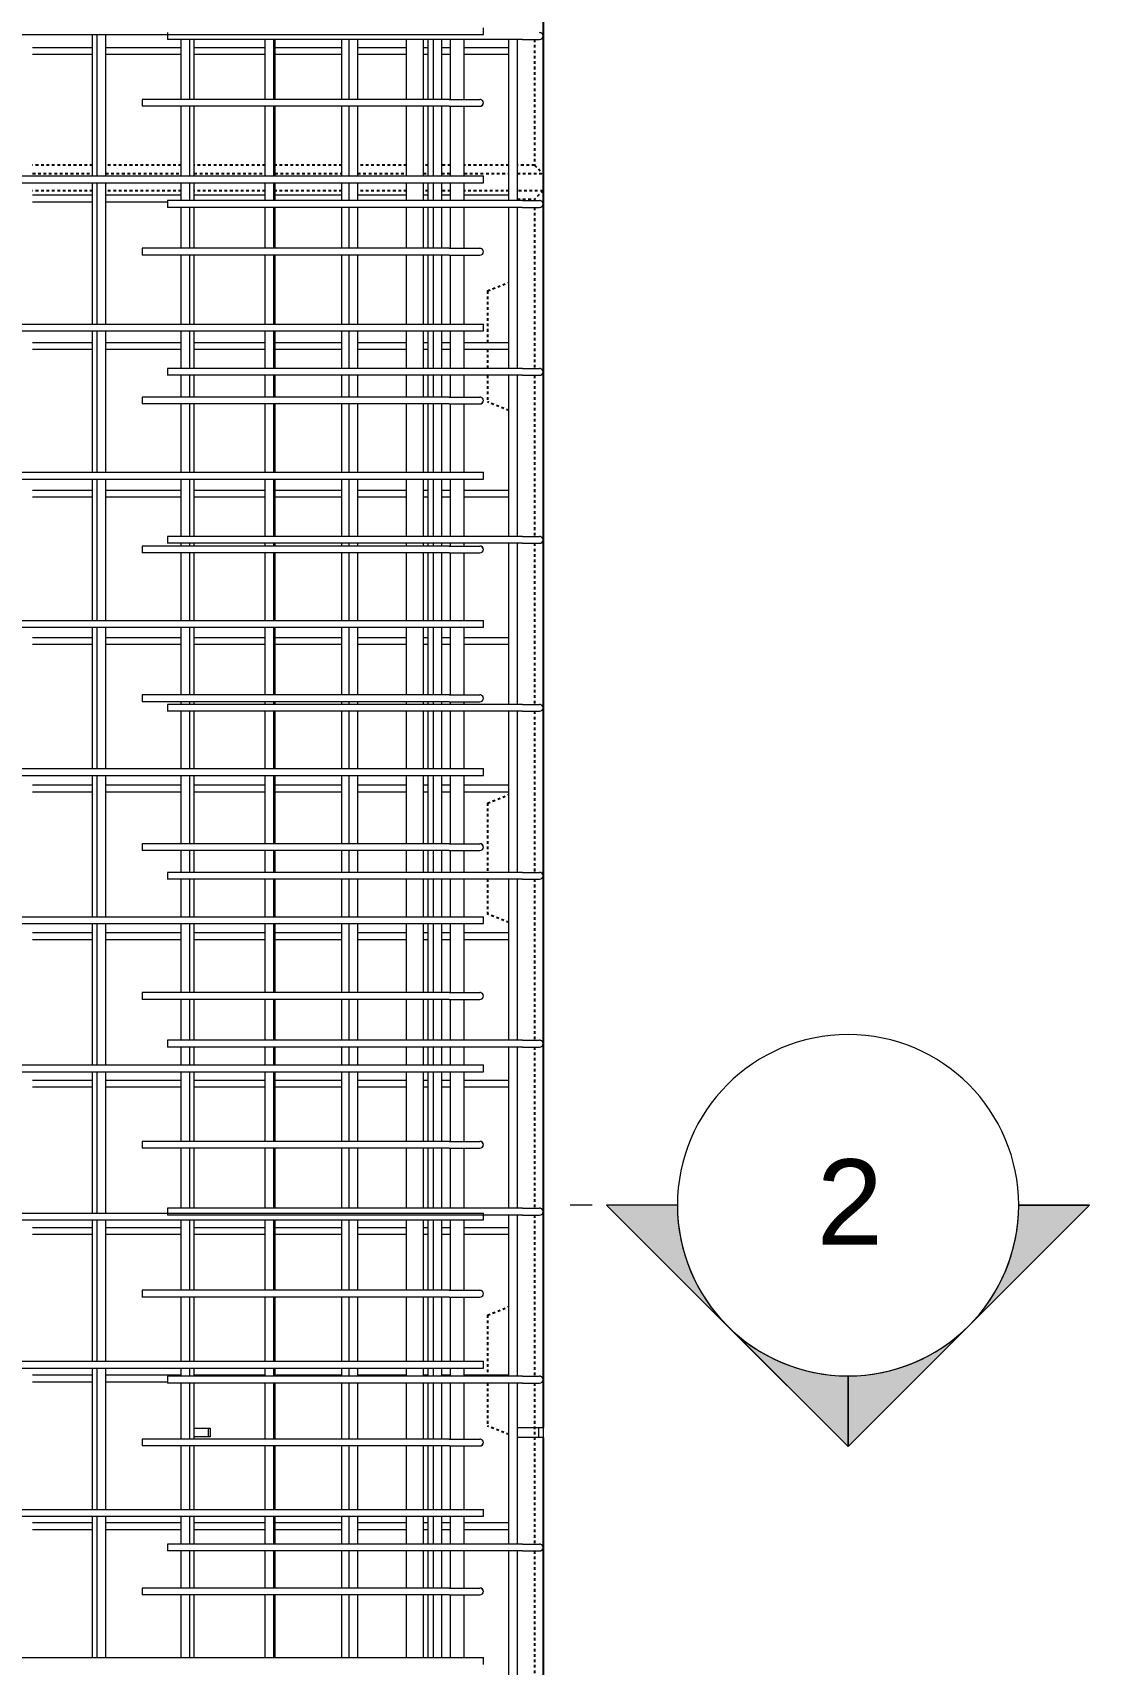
# Model space of a CAD drawing. Header units: millimetres. Extents: x -7141 to 5307, y -2677 to 10424.
# Drawn here: x -3119 to -1881, y 1933 to 3845 of the extents above; entities that cross this region are included whole.
import ezdxf

# ---------------------------------------------------------------- set-up
doc = ezdxf.new("R2010")
doc.units = ezdxf.units.MM
doc.linetypes.add('Dash', pattern=[6.36, 3.18, -3.18])
for name, color, linetype, lineweight in [('A-GENM', 13, 'Continuous', 18), ('A-WALL', 113, 'Continuous', 25), ('A-WALL-HDLN', 110, 'Dash', 25), ('G-ANNO-SYMB', 111, 'Continuous', 9), ('S-RBAR', 171, 'Continuous', 18)]:
    doc.layers.add(name, color=color, linetype=linetype, lineweight=lineweight)
doc.styles.add('Arial', font='arial.ttf', dxfattribs={"height": 100})

# ---------------------------------------------------------------- blocks, each defined once
blk = doc.blocks.new('RR spread anchor face based - RR-SA-2_5-150-V1-Elevation Front 1')
at = {"layer": 'A-GENM'}
for p, q in [((-2930, 6755), (-2913.7, 6755)), ((-2913.7, 6755), (-2911.2, 6755)), ((-2913.7, 6755), (-2913.7, 6745)), ((-2911.2, 6755), (-2911.2, 6745)), ((-2913.7, 6745), (-2930, 6745)), ((-2911.2, 6745), (-2913.7, 6745))]:
    blk.add_line(p, q, dxfattribs=at)
blk = doc.blocks.new('RR spread anchor face based - RR-SA-4_0-320-1726835-Elevation Front 1')
at = {"layer": 'A-GENM'}
for p, q in [((-2551.2, 6756), (-2526.2, 6756)), ((-2526.2, 6756), (-2521.2, 6756)), ((-2526.2, 6744), (-2526.2, 6756)), ((-2521.2, 6756), (-2521.2, 6744)), ((-2526.2, 6744), (-2551.2, 6744)), ((-2521.2, 6744), (-2526.2, 6744))]:
    blk.add_line(p, q, dxfattribs=at)
blk = doc.blocks.new('Detail View - M_Section Head - Filled SHOP DWG-1002450-Elevation Front 1')
at = {"layer": 'G-ANNO-SYMB'}
h = blk.add_hatch(color=256, dxfattribs=at)
edge = h.paths.add_edge_path()
edge.add_line((-2469.6, -528.7), (-2386.7, -528.7))
edge.add_arc((-2186.7, -528.7), 200, 180, 225)
edge.add_line((-2328.2, -670.1), (-2469.6, -528.7))
h = blk.add_hatch(color=256, dxfattribs=at)
edge = h.paths.add_edge_path()
edge.add_line((-1903.9, -528.7), (-2045.3, -670.1))
edge.add_arc((-2186.7, -528.7), 200, 315, 360)
edge.add_line((-1986.7, -528.7), (-1903.9, -528.7))
h = blk.add_hatch(color=256, dxfattribs=at)
edge = h.paths.add_edge_path()
edge.add_line((-2186.7, -811.5), (-2328.2, -670.1))
edge.add_arc((-2186.7, -528.7), 200, 225, 270)
edge.add_line((-2186.7, -728.7), (-2186.7, -811.5))
h = blk.add_hatch(color=256, dxfattribs=at)
edge = h.paths.add_edge_path()
edge.add_line((-2186.7, -811.5), (-2186.7, -728.7))
edge.add_arc((-2186.7, -528.7), 200, 270, 315)
edge.add_line((-2045.3, -670.1), (-2186.7, -811.5))
for p, q in [((-2186.7, -811.5), (-2469.6, -528.7)), ((-2386.7, -528.7), (-2469.6, -528.7)), ((-2469.6, -528.7), (-2328.2, -670.1)), ((-2386.7, -528.7), (-2469.6, -528.7)), ((-2186.7, -811.5), (-1903.9, -528.7)), ((-2045.3, -670.1), (-1903.9, -528.7)), ((-1986.7, -528.7), (-1903.9, -528.7)), ((-1903.9, -528.7), (-1986.7, -528.7)), ((-2328.2, -670.1), (-2186.7, -811.5)), ((-2186.7, -811.5), (-2045.3, -670.1)), ((-2186.7, -728.7), (-2186.7, -811.5)), ((-2186.7, -811.5), (-2186.7, -728.7))]:
    blk.add_line(p, q, dxfattribs=at)
for start, end in [(360, 180), (180, 360), (180, 225), (315, 0), (225, 270), (270, 315)]:
    blk.add_arc((-2186.7, -528.7), 200, start, end, dxfattribs=at)

msp = doc.modelspace()

# ---------------------------------------------------------------- linework, layer by layer
at = {"layer": 'A-WALL'}
for p, q in [((-2521.2, 4094), (-2521.2, 2211)), ((-2521.2, 2199), (-2521.2, -439))]:
    msp.add_line(p, q, dxfattribs=at)
at = {"layer": 'A-WALL-HDLN'}
for p, q in [((-2531.2, 3837.2), (-2531.2, 3690)), ((-3049.1, 3690), (-3119.4, 3690)), ((-2945.3, 3690), (-3033.8, 3690)), ((-2846.8, 3690), (-2930, 3690)), ((-2756.9, 3690), (-2835.3, 3690)), ((-2681.2, 3690), (-2738.3, 3690)), ((-2655.9, 3690), (-2661.2, 3690)), ((-2629.5, 3690), (-2639.8, 3690)), ((-2561.2, 3690), (-2613.5, 3690)), ((-2531.2, 3690), (-2551.2, 3690)), ((-2531.2, 3690), (-2521.2, 3680)), ((-3119.4, 3680), (-3049.1, 3680)), ((-3033.8, 3680), (-2945.3, 3680)), ((-2930, 3680), (-2846.8, 3680)), ((-2835.3, 3680), (-2756.9, 3680)), ((-2738.3, 3680), (-2681.2, 3680)), ((-2661.2, 3680), (-2655.9, 3680)), ((-2639.8, 3680), (-2629.5, 3680)), ((-2613.5, 3680), (-2561.2, 3680)), ((-2551.2, 3680), (-2521.2, 3680)), ((-3049.1, 3660), (-3119.4, 3660)), ((-2945.3, 3660), (-3033.8, 3660)), ((-2846.8, 3660), (-2930, 3660)), ((-2756.9, 3660), (-2835.3, 3660)), ((-2681.2, 3660), (-2738.3, 3660)), ((-2655.9, 3660), (-2661.2, 3660)), ((-2629.5, 3660), (-2639.8, 3660)), ((-2561.2, 3660), (-2613.5, 3660)), ((-2521.2, 3660), (-2551.2, 3660)), ((-2521.2, 3660), (-2531.2, 3650)), ((-2551.2, 3650), (-2531.2, 3650)), ((-2531.2, 3650), (-2531.2, 3648.4)), ((-2531.2, 3640.4), (-2531.2, 3451.7)), ((-2586.2, 3542.5), (-2561.2, 3552.5)), ((-2586.2, 3542.5), (-2586.2, 3482.2)), ((-2586.2, 3474.2), (-2586.2, 3451.7)), ((-2586.2, 3443.7), (-2586.2, 3412.5)), ((-2531.2, 3443.7), (-2531.2, 3254.9)), ((-2561.2, 3402.5), (-2586.2, 3412.5)), ((-2531.2, 3246.9), (-2531.2, 3058.1)), ((-2531.2, 3050.1), (-2531.2, 2861.3)), ((-2586.2, 2942.5), (-2561.2, 2952.5)), ((-2586.2, 2942.5), (-2586.2, 2861.3)), ((-2586.2, 2853.3), (-2586.2, 2812.5)), ((-2531.2, 2853.3), (-2531.2, 2664.6)), ((-2561.2, 2802.5), (-2586.2, 2812.5)), ((-2531.2, 2656.6), (-2531.2, 2467.8)), ((-2531.2, 2459.8), (-2531.2, 2271)), ((-2586.2, 2342.5), (-2561.2, 2352.5)), ((-2586.2, 2342.5), (-2586.2, 2272.4)), ((-2586.2, 2263), (-2586.2, 2212.5)), ((-2531.2, 2263), (-2531.2, 2074.2)), ((-2561.2, 2202.5), (-2586.2, 2212.5)), ((-2531.2, 2066.2), (-2531.2, 1877.4))]:
    msp.add_line(p, q, dxfattribs=at)
at = {"layer": 'G-ANNO-SYMB'}
msp.add_line((-2463.8, 2471.3), (-2489.5, 2471.3), dxfattribs=at)
at = {"layer": 'S-RBAR'}
for p, q in [((-2961.2, 3845.2), (-2961.2, 3837.2)), ((-2591.2, 3842.9), (-2591.2, 3850.9)), ((-4226.2, 3842.9), (-2591.2, 3842.9)), ((-3119.4, 3827.8), (-3049.1, 3827.8)), ((-3049.1, 3677.3), (-3049.1, 3842.9)), ((-3043.8, 3677.3), (-3043.8, 3842.9)), ((-3033.8, 3677.3), (-3033.8, 3842.9)), ((-3033.8, 3827.8), (-2945.3, 3827.8)), ((-2545.2, 3837.2), (-2961.2, 3837.2)), ((-2945.3, 3766.9), (-2945.3, 3837.2)), ((-2935.3, 3766.9), (-2935.3, 3837.2)), ((-2930, 3766.9), (-2930, 3837.2)), ((-2930, 3827.8), (-2846.8, 3827.8)), ((-2846.8, 3766.9), (-2846.8, 3837.2)), ((-2836.8, 3766.9), (-2836.8, 3837.2)), ((-2835.3, 3766.9), (-2835.3, 3837.2)), ((-2835.3, 3827.8), (-2756.9, 3827.8)), ((-2756.9, 3766.9), (-2756.9, 3837.2)), ((-2748.3, 3766.9), (-2748.3, 3837.2)), ((-2738.3, 3766.9), (-2738.3, 3837.2)), ((-2738.3, 3827.8), (-2681.2, 3827.8)), ((-2681.2, 3766.9), (-2681.2, 3837.2)), ((-2661.2, 3766.9), (-2661.2, 3837.2)), ((-2661.2, 3827.8), (-2655.9, 3827.8)), ((-2655.9, 3766.9), (-2655.9, 3837.2)), ((-2649.8, 3766.9), (-2649.8, 3837.2)), ((-2639.8, 3766.9), (-2639.8, 3837.2)), ((-2639.8, 3827.8), (-2629.5, 3827.8)), ((-2629.5, 3766.9), (-2629.5, 3837.2)), ((-2613.5, 3766.9), (-2613.5, 3837.2)), ((-2613.5, 3827.8), (-2561.2, 3827.8)), ((-2561.2, 3648.4), (-2561.2, 3837.2)), ((-2551.2, 3648.4), (-2551.2, 3837.2)), ((-2545.2, 3837.2), (-2525.2, 3837.2)), ((-3119.4, 3819.8), (-3049.1, 3819.8)), ((-3033.8, 3819.8), (-2945.3, 3819.8)), ((-2930, 3819.8), (-2846.8, 3819.8)), ((-2835.3, 3819.8), (-2756.9, 3819.8)), ((-2738.3, 3819.8), (-2681.2, 3819.8)), ((-2661.2, 3819.8), (-2655.9, 3819.8)), ((-2639.8, 3819.8), (-2629.5, 3819.8)), ((-2613.5, 3819.8), (-2561.2, 3819.8)), ((-2631.2, 3766.9), (-2991.2, 3766.9)), ((-2991.2, 3766.9), (-2991.2, 3758.9)), ((-2631.2, 3766.9), (-2595.2, 3766.9)), ((-2631.2, 3758.9), (-2991.2, 3758.9)), ((-2945.3, 3677.3), (-2945.3, 3758.9)), ((-2935.3, 3677.3), (-2935.3, 3758.9)), ((-2930, 3677.3), (-2930, 3758.9)), ((-2846.8, 3677.3), (-2846.8, 3758.9)), ((-2836.8, 3677.3), (-2836.8, 3758.9)), ((-2835.3, 3677.3), (-2835.3, 3758.9)), ((-2756.9, 3677.3), (-2756.9, 3758.9)), ((-2748.3, 3677.3), (-2748.3, 3758.9)), ((-2738.3, 3677.3), (-2738.3, 3758.9)), ((-2681.2, 3677.3), (-2681.2, 3758.9)), ((-2661.2, 3677.3), (-2661.2, 3758.9)), ((-2655.9, 3677.3), (-2655.9, 3758.9)), ((-2649.8, 3677.3), (-2649.8, 3758.9)), ((-2639.8, 3677.3), (-2639.8, 3758.9)), ((-2631.2, 3758.9), (-2595.2, 3758.9)), ((-2629.5, 3677.3), (-2629.5, 3758.9)), ((-2613.5, 3677.3), (-2613.5, 3758.9)), ((-4226.2, 3677.3), (-2591.2, 3677.3)), ((-2591.2, 3669.3), (-2591.2, 3677.3)), ((-4226.2, 3669.3), (-2591.2, 3669.3)), ((-3119.4, 3655), (-3049.1, 3655)), ((-3049.1, 3503.7), (-3049.1, 3669.3)), ((-3043.8, 3503.7), (-3043.8, 3669.3)), ((-3033.8, 3503.7), (-3033.8, 3669.3)), ((-3033.8, 3655), (-2945.3, 3655)), ((-2945.3, 3648.4), (-2945.3, 3669.3)), ((-2935.3, 3648.4), (-2935.3, 3669.3)), ((-2930, 3648.4), (-2930, 3669.3)), ((-2930, 3655), (-2846.8, 3655)), ((-2846.8, 3648.4), (-2846.8, 3669.3)), ((-2836.8, 3648.4), (-2836.8, 3669.3)), ((-2835.3, 3648.4), (-2835.3, 3669.3)), ((-2835.3, 3655), (-2756.9, 3655)), ((-2756.9, 3648.4), (-2756.9, 3669.3)), ((-2748.3, 3648.4), (-2748.3, 3669.3)), ((-2738.3, 3648.4), (-2738.3, 3669.3)), ((-2738.3, 3655), (-2681.2, 3655)), ((-2681.2, 3648.4), (-2681.2, 3669.3)), ((-2661.2, 3648.4), (-2661.2, 3669.3)), ((-2661.2, 3655), (-2655.9, 3655)), ((-2655.9, 3648.4), (-2655.9, 3669.3)), ((-2649.8, 3648.4), (-2649.8, 3669.3)), ((-2639.8, 3648.4), (-2639.8, 3669.3)), ((-2639.8, 3655), (-2629.5, 3655)), ((-2629.5, 3648.4), (-2629.5, 3669.3)), ((-2613.5, 3648.4), (-2613.5, 3669.3)), ((-2613.5, 3655), (-2561.2, 3655)), ((-3119.4, 3647), (-3049.1, 3647)), ((-3033.8, 3647), (-2961.2, 3647)), ((-2545.2, 3648.4), (-2961.2, 3648.4)), ((-2961.2, 3648.4), (-2961.2, 3640.4)), ((-2545.2, 3640.4), (-2961.2, 3640.4)), ((-2945.3, 3592.5), (-2945.3, 3640.4)), ((-2935.3, 3592.5), (-2935.3, 3640.4)), ((-2930, 3592.5), (-2930, 3640.4)), ((-2846.8, 3592.5), (-2846.8, 3640.4)), ((-2836.8, 3592.5), (-2836.8, 3640.4)), ((-2835.3, 3592.5), (-2835.3, 3640.4)), ((-2756.9, 3592.5), (-2756.9, 3640.4)), ((-2748.3, 3592.5), (-2748.3, 3640.4)), ((-2738.3, 3592.5), (-2738.3, 3640.4)), ((-2681.2, 3592.5), (-2681.2, 3640.4)), ((-2661.2, 3592.5), (-2661.2, 3640.4)), ((-2655.9, 3592.5), (-2655.9, 3640.4)), ((-2649.8, 3592.5), (-2649.8, 3640.4)), ((-2639.8, 3592.5), (-2639.8, 3640.4)), ((-2629.5, 3592.5), (-2629.5, 3640.4)), ((-2613.5, 3592.5), (-2613.5, 3640.4)), ((-2561.2, 3451.7), (-2561.2, 3640.4)), ((-2551.2, 3451.7), (-2551.2, 3640.4)), ((-2545.2, 3648.4), (-2525.2, 3648.4)), ((-2545.2, 3640.4), (-2525.2, 3640.4)), ((-2631.2, 3592.5), (-2991.2, 3592.5)), ((-2991.2, 3592.5), (-2991.2, 3584.5)), ((-2631.2, 3584.5), (-2991.2, 3584.5)), ((-2945.3, 3503.7), (-2945.3, 3584.5)), ((-2935.3, 3503.7), (-2935.3, 3584.5)), ((-2930, 3503.7), (-2930, 3584.5)), ((-2846.8, 3503.7), (-2846.8, 3584.5)), ((-2836.8, 3503.7), (-2836.8, 3584.5)), ((-2835.3, 3503.7), (-2835.3, 3584.5)), ((-2756.9, 3503.7), (-2756.9, 3584.5)), ((-2748.3, 3503.7), (-2748.3, 3584.5)), ((-2738.3, 3503.7), (-2738.3, 3584.5)), ((-2681.2, 3503.7), (-2681.2, 3584.5)), ((-2661.2, 3503.7), (-2661.2, 3584.5)), ((-2655.9, 3503.7), (-2655.9, 3584.5)), ((-2649.8, 3503.7), (-2649.8, 3584.5)), ((-2639.8, 3503.7), (-2639.8, 3584.5)), ((-2631.2, 3592.5), (-2595.2, 3592.5)), ((-2631.2, 3584.5), (-2595.2, 3584.5)), ((-2629.5, 3503.7), (-2629.5, 3584.5)), ((-2613.5, 3503.7), (-2613.5, 3584.5)), ((-4226.2, 3503.7), (-2591.2, 3503.7)), ((-2591.2, 3495.7), (-2591.2, 3503.7)), ((-4226.2, 3495.7), (-2591.2, 3495.7)), ((-3119.4, 3482.2), (-3049.1, 3482.2)), ((-3049.1, 3330.1), (-3049.1, 3495.7)), ((-3043.8, 3330.1), (-3043.8, 3495.7)), ((-3033.8, 3330.1), (-3033.8, 3495.7)), ((-3033.8, 3482.2), (-2945.3, 3482.2)), ((-2945.3, 3451.7), (-2945.3, 3495.7)), ((-2935.3, 3451.7), (-2935.3, 3495.7)), ((-2930, 3451.7), (-2930, 3495.7)), ((-2930, 3482.2), (-2846.8, 3482.2)), ((-2846.8, 3451.7), (-2846.8, 3495.7)), ((-2836.8, 3451.7), (-2836.8, 3495.7)), ((-2835.3, 3451.7), (-2835.3, 3495.7)), ((-2835.3, 3482.2), (-2756.9, 3482.2)), ((-2756.9, 3451.7), (-2756.9, 3495.7)), ((-2748.3, 3451.7), (-2748.3, 3495.7)), ((-2738.3, 3451.7), (-2738.3, 3495.7)), ((-2738.3, 3482.2), (-2681.2, 3482.2)), ((-2681.2, 3451.7), (-2681.2, 3495.7)), ((-2661.2, 3451.7), (-2661.2, 3495.7)), ((-2661.2, 3482.2), (-2655.9, 3482.2)), ((-2655.9, 3451.7), (-2655.9, 3495.7)), ((-2649.8, 3451.7), (-2649.8, 3495.7)), ((-2639.8, 3451.7), (-2639.8, 3495.7)), ((-2639.8, 3482.2), (-2629.5, 3482.2)), ((-2629.5, 3451.7), (-2629.5, 3495.7)), ((-2613.5, 3451.7), (-2613.5, 3495.7)), ((-2613.5, 3482.2), (-2561.2, 3482.2)), ((-3119.4, 3474.2), (-3049.1, 3474.2)), ((-3033.8, 3474.2), (-2945.3, 3474.2)), ((-2930, 3474.2), (-2846.8, 3474.2)), ((-2835.3, 3474.2), (-2756.9, 3474.2)), ((-2738.3, 3474.2), (-2681.2, 3474.2)), ((-2661.2, 3474.2), (-2655.9, 3474.2)), ((-2639.8, 3474.2), (-2629.5, 3474.2)), ((-2613.5, 3474.2), (-2561.2, 3474.2)), ((-2545.2, 3451.7), (-2961.2, 3451.7)), ((-2961.2, 3451.7), (-2961.2, 3443.7)), ((-2545.2, 3443.7), (-2961.2, 3443.7)), ((-2945.3, 3418.1), (-2945.3, 3443.7)), ((-2935.3, 3418.1), (-2935.3, 3443.7)), ((-2930, 3418.1), (-2930, 3443.7)), ((-2846.8, 3418.1), (-2846.8, 3443.7)), ((-2836.8, 3418.1), (-2836.8, 3443.7)), ((-2835.3, 3418.1), (-2835.3, 3443.7)), ((-2756.9, 3418.1), (-2756.9, 3443.7)), ((-2748.3, 3418.1), (-2748.3, 3443.7)), ((-2738.3, 3418.1), (-2738.3, 3443.7)), ((-2681.2, 3418.1), (-2681.2, 3443.7)), ((-2661.2, 3418.1), (-2661.2, 3443.7)), ((-2655.9, 3418.1), (-2655.9, 3443.7)), ((-2649.8, 3418.1), (-2649.8, 3443.7)), ((-2639.8, 3418.1), (-2639.8, 3443.7)), ((-2629.5, 3418.1), (-2629.5, 3443.7)), ((-2613.5, 3418.1), (-2613.5, 3443.7)), ((-2561.2, 3254.9), (-2561.2, 3443.7)), ((-2551.2, 3254.9), (-2551.2, 3443.7)), ((-2545.2, 3451.7), (-2525.2, 3451.7)), ((-2545.2, 3443.7), (-2525.2, 3443.7)), ((-2631.2, 3418.1), (-2991.2, 3418.1)), ((-2991.2, 3418.1), (-2991.2, 3410.1)), ((-2631.2, 3410.1), (-2991.2, 3410.1)), ((-2945.3, 3330.1), (-2945.3, 3410.1)), ((-2935.3, 3330.1), (-2935.3, 3410.1)), ((-2930, 3330.1), (-2930, 3410.1)), ((-2846.8, 3330.1), (-2846.8, 3410.1)), ((-2836.8, 3330.1), (-2836.8, 3410.1)), ((-2835.3, 3330.1), (-2835.3, 3410.1)), ((-2756.9, 3330.1), (-2756.9, 3410.1)), ((-2748.3, 3330.1), (-2748.3, 3410.1)), ((-2738.3, 3330.1), (-2738.3, 3410.1)), ((-2681.2, 3330.1), (-2681.2, 3410.1)), ((-2661.2, 3330.1), (-2661.2, 3410.1)), ((-2655.9, 3330.1), (-2655.9, 3410.1)), ((-2649.8, 3330.1), (-2649.8, 3410.1)), ((-2639.8, 3330.1), (-2639.8, 3410.1)), ((-2631.2, 3418.1), (-2595.2, 3418.1)), ((-2631.2, 3410.1), (-2595.2, 3410.1)), ((-2629.5, 3330.1), (-2629.5, 3410.1)), ((-2613.5, 3330.1), (-2613.5, 3410.1)), ((-4226.2, 3330.1), (-2591.2, 3330.1)), ((-2591.2, 3322.1), (-2591.2, 3330.1)), ((-4226.2, 3322.1), (-2591.2, 3322.1)), ((-3119.4, 3309.3), (-3049.1, 3309.3)), ((-3049.1, 3156.5), (-3049.1, 3322.1)), ((-3043.8, 3156.5), (-3043.8, 3322.1)), ((-3033.8, 3156.5), (-3033.8, 3322.1)), ((-3033.8, 3309.3), (-2945.3, 3309.3)), ((-2945.3, 3254.9), (-2945.3, 3322.1)), ((-2935.3, 3254.9), (-2935.3, 3322.1)), ((-2930, 3254.9), (-2930, 3322.1)), ((-2930, 3309.3), (-2846.8, 3309.3)), ((-2846.8, 3254.9), (-2846.8, 3322.1)), ((-2836.8, 3254.9), (-2836.8, 3322.1)), ((-2835.3, 3254.9), (-2835.3, 3322.1)), ((-2835.3, 3309.3), (-2756.9, 3309.3)), ((-2756.9, 3254.9), (-2756.9, 3322.1)), ((-2748.3, 3254.9), (-2748.3, 3322.1)), ((-2738.3, 3254.9), (-2738.3, 3322.1)), ((-2738.3, 3309.3), (-2681.2, 3309.3)), ((-2681.2, 3254.9), (-2681.2, 3322.1)), ((-2661.2, 3254.9), (-2661.2, 3322.1)), ((-2661.2, 3309.3), (-2655.9, 3309.3)), ((-2655.9, 3254.9), (-2655.9, 3322.1)), ((-2649.8, 3254.9), (-2649.8, 3322.1)), ((-2639.8, 3254.9), (-2639.8, 3322.1)), ((-2639.8, 3309.3), (-2629.5, 3309.3)), ((-2629.5, 3254.9), (-2629.5, 3322.1)), ((-2613.5, 3254.9), (-2613.5, 3322.1)), ((-2613.5, 3309.3), (-2561.2, 3309.3)), ((-3119.4, 3301.3), (-3049.1, 3301.3)), ((-3033.8, 3301.3), (-2945.3, 3301.3)), ((-2930, 3301.3), (-2846.8, 3301.3)), ((-2835.3, 3301.3), (-2756.9, 3301.3)), ((-2738.3, 3301.3), (-2681.2, 3301.3)), ((-2661.2, 3301.3), (-2655.9, 3301.3)), ((-2639.8, 3301.3), (-2629.5, 3301.3)), ((-2613.5, 3301.3), (-2561.2, 3301.3)), ((-2545.2, 3254.9), (-2961.2, 3254.9)), ((-2961.2, 3254.9), (-2961.2, 3246.9)), ((-2545.2, 3254.9), (-2525.2, 3254.9)), ((-2631.2, 3243.7), (-2991.2, 3243.7)), ((-2991.2, 3243.7), (-2991.2, 3235.7)), ((-2631.2, 3235.7), (-2991.2, 3235.7)), ((-2545.2, 3246.9), (-2961.2, 3246.9)), ((-2945.3, 3243.7), (-2945.3, 3246.9)), ((-2945.3, 3156.5), (-2945.3, 3235.7)), ((-2935.3, 3243.7), (-2935.3, 3246.9)), ((-2935.3, 3156.5), (-2935.3, 3235.7)), ((-2930, 3243.7), (-2930, 3246.9)), ((-2930, 3156.5), (-2930, 3235.7)), ((-2846.8, 3243.7), (-2846.8, 3246.9)), ((-2846.8, 3156.5), (-2846.8, 3235.7)), ((-2836.8, 3243.7), (-2836.8, 3246.9)), ((-2836.8, 3156.5), (-2836.8, 3235.7)), ((-2835.3, 3243.7), (-2835.3, 3246.9)), ((-2835.3, 3156.5), (-2835.3, 3235.7)), ((-2756.9, 3243.7), (-2756.9, 3246.9)), ((-2756.9, 3156.5), (-2756.9, 3235.7)), ((-2748.3, 3243.7), (-2748.3, 3246.9)), ((-2748.3, 3156.5), (-2748.3, 3235.7)), ((-2738.3, 3243.7), (-2738.3, 3246.9)), ((-2738.3, 3156.5), (-2738.3, 3235.7)), ((-2681.2, 3243.7), (-2681.2, 3246.9)), ((-2681.2, 3156.5), (-2681.2, 3235.7)), ((-2661.2, 3243.7), (-2661.2, 3246.9)), ((-2661.2, 3156.5), (-2661.2, 3235.7)), ((-2655.9, 3243.7), (-2655.9, 3246.9)), ((-2655.9, 3156.5), (-2655.9, 3235.7)), ((-2649.8, 3243.7), (-2649.8, 3246.9)), ((-2649.8, 3156.5), (-2649.8, 3235.7)), ((-2639.8, 3243.7), (-2639.8, 3246.9)), ((-2639.8, 3156.5), (-2639.8, 3235.7)), ((-2631.2, 3243.7), (-2595.2, 3243.7)), ((-2631.2, 3235.7), (-2595.2, 3235.7)), ((-2629.5, 3243.7), (-2629.5, 3246.9)), ((-2629.5, 3156.5), (-2629.5, 3235.7)), ((-2613.5, 3243.7), (-2613.5, 3246.9)), ((-2613.5, 3156.5), (-2613.5, 3235.7)), ((-2561.2, 3058.1), (-2561.2, 3246.9)), ((-2551.2, 3058.1), (-2551.2, 3246.9)), ((-2545.2, 3246.9), (-2525.2, 3246.9)), ((-4226.2, 3156.5), (-2591.2, 3156.5)), ((-2591.2, 3148.5), (-2591.2, 3156.5)), ((-4226.2, 3148.5), (-2591.2, 3148.5)), ((-3119.4, 3136.5), (-3049.1, 3136.5)), ((-3049.1, 2982.9), (-3049.1, 3148.5)), ((-3043.8, 2982.9), (-3043.8, 3148.5)), ((-3033.8, 2982.9), (-3033.8, 3148.5)), ((-3033.8, 3136.5), (-2945.3, 3136.5)), ((-2945.3, 3069.3), (-2945.3, 3148.5)), ((-2935.3, 3069.3), (-2935.3, 3148.5)), ((-2930, 3069.3), (-2930, 3148.5)), ((-2930, 3136.5), (-2846.8, 3136.5)), ((-2846.8, 3069.3), (-2846.8, 3148.5)), ((-2836.8, 3069.3), (-2836.8, 3148.5)), ((-2835.3, 3069.3), (-2835.3, 3148.5)), ((-2835.3, 3136.5), (-2756.9, 3136.5)), ((-2756.9, 3069.3), (-2756.9, 3148.5)), ((-2748.3, 3069.3), (-2748.3, 3148.5)), ((-2738.3, 3069.3), (-2738.3, 3148.5)), ((-2738.3, 3136.5), (-2681.2, 3136.5)), ((-2681.2, 3069.3), (-2681.2, 3148.5)), ((-2661.2, 3069.3), (-2661.2, 3148.5)), ((-2661.2, 3136.5), (-2655.9, 3136.5)), ((-2655.9, 3069.3), (-2655.9, 3148.5)), ((-2649.8, 3069.3), (-2649.8, 3148.5)), ((-2639.8, 3069.3), (-2639.8, 3148.5)), ((-2639.8, 3136.5), (-2629.5, 3136.5)), ((-2629.5, 3069.3), (-2629.5, 3148.5)), ((-2613.5, 3069.3), (-2613.5, 3148.5)), ((-2613.5, 3136.5), (-2561.2, 3136.5)), ((-3119.4, 3128.5), (-3049.1, 3128.5)), ((-3033.8, 3128.5), (-2945.3, 3128.5)), ((-2930, 3128.5), (-2846.8, 3128.5)), ((-2835.3, 3128.5), (-2756.9, 3128.5)), ((-2738.3, 3128.5), (-2681.2, 3128.5)), ((-2661.2, 3128.5), (-2655.9, 3128.5)), ((-2639.8, 3128.5), (-2629.5, 3128.5)), ((-2613.5, 3128.5), (-2561.2, 3128.5)), ((-2631.2, 3069.3), (-2991.2, 3069.3)), ((-2991.2, 3069.3), (-2991.2, 3061.3)), ((-2631.2, 3061.3), (-2991.2, 3061.3)), ((-2945.3, 3058.1), (-2945.3, 3061.3)), ((-2935.3, 3058.1), (-2935.3, 3061.3)), ((-2930, 3058.1), (-2930, 3061.3)), ((-2846.8, 3058.1), (-2846.8, 3061.3)), ((-2836.8, 3058.1), (-2836.8, 3061.3)), ((-2835.3, 3058.1), (-2835.3, 3061.3)), ((-2756.9, 3058.1), (-2756.9, 3061.3)), ((-2748.3, 3058.1), (-2748.3, 3061.3)), ((-2738.3, 3058.1), (-2738.3, 3061.3)), ((-2681.2, 3058.1), (-2681.2, 3061.3)), ((-2661.2, 3058.1), (-2661.2, 3061.3)), ((-2655.9, 3058.1), (-2655.9, 3061.3)), ((-2649.8, 3058.1), (-2649.8, 3061.3)), ((-2639.8, 3058.1), (-2639.8, 3061.3)), ((-2631.2, 3069.3), (-2595.2, 3069.3)), ((-2631.2, 3061.3), (-2595.2, 3061.3)), ((-2629.5, 3058.1), (-2629.5, 3061.3)), ((-2613.5, 3058.1), (-2613.5, 3061.3)), ((-2545.2, 3058.1), (-2961.2, 3058.1)), ((-2961.2, 3058.1), (-2961.2, 3050.1)), ((-2545.2, 3050.1), (-2961.2, 3050.1)), ((-2945.3, 2982.9), (-2945.3, 3050.1)), ((-2935.3, 2982.9), (-2935.3, 3050.1)), ((-2930, 2982.9), (-2930, 3050.1)), ((-2846.8, 2982.9), (-2846.8, 3050.1)), ((-2836.8, 2982.9), (-2836.8, 3050.1)), ((-2835.3, 2982.9), (-2835.3, 3050.1)), ((-2756.9, 2982.9), (-2756.9, 3050.1)), ((-2748.3, 2982.9), (-2748.3, 3050.1)), ((-2738.3, 2982.9), (-2738.3, 3050.1)), ((-2681.2, 2982.9), (-2681.2, 3050.1)), ((-2661.2, 2982.9), (-2661.2, 3050.1)), ((-2655.9, 2982.9), (-2655.9, 3050.1)), ((-2649.8, 2982.9), (-2649.8, 3050.1)), ((-2639.8, 2982.9), (-2639.8, 3050.1)), ((-2629.5, 2982.9), (-2629.5, 3050.1)), ((-2613.5, 2982.9), (-2613.5, 3050.1)), ((-2561.2, 2861.3), (-2561.2, 3050.1)), ((-2551.2, 2861.3), (-2551.2, 3050.1)), ((-2545.2, 3058.1), (-2525.2, 3058.1)), ((-2545.2, 3050.1), (-2525.2, 3050.1)), ((-4226.2, 2982.9), (-2591.2, 2982.9)), ((-2591.2, 2974.9), (-2591.2, 2982.9)), ((-4226.2, 2974.9), (-2591.2, 2974.9)), ((-3119.4, 2963.7), (-3049.1, 2963.7)), ((-3049.1, 2809.3), (-3049.1, 2974.9)), ((-3043.8, 2809.3), (-3043.8, 2974.9)), ((-3033.8, 2809.3), (-3033.8, 2974.9)), ((-3033.8, 2963.7), (-2945.3, 2963.7)), ((-2945.3, 2894.9), (-2945.3, 2974.9)), ((-2935.3, 2894.9), (-2935.3, 2974.9)), ((-2930, 2894.9), (-2930, 2974.9)), ((-2930, 2963.7), (-2846.8, 2963.7)), ((-2846.8, 2894.9), (-2846.8, 2974.9)), ((-2836.8, 2894.9), (-2836.8, 2974.9)), ((-2835.3, 2894.9), (-2835.3, 2974.9)), ((-2835.3, 2963.7), (-2756.9, 2963.7)), ((-2756.9, 2894.9), (-2756.9, 2974.9)), ((-2748.3, 2894.9), (-2748.3, 2974.9)), ((-2738.3, 2894.9), (-2738.3, 2974.9)), ((-2738.3, 2963.7), (-2681.2, 2963.7)), ((-2681.2, 2894.9), (-2681.2, 2974.9)), ((-2661.2, 2894.9), (-2661.2, 2974.9)), ((-2661.2, 2963.7), (-2655.9, 2963.7)), ((-2655.9, 2894.9), (-2655.9, 2974.9)), ((-2649.8, 2894.9), (-2649.8, 2974.9)), ((-2639.8, 2894.9), (-2639.8, 2974.9)), ((-2639.8, 2963.7), (-2629.5, 2963.7)), ((-2629.5, 2894.9), (-2629.5, 2974.9)), ((-2613.5, 2894.9), (-2613.5, 2974.9)), ((-2613.5, 2963.7), (-2561.2, 2963.7)), ((-3119.4, 2955.7), (-3049.1, 2955.7)), ((-3033.8, 2955.7), (-2945.3, 2955.7)), ((-2930, 2955.7), (-2846.8, 2955.7)), ((-2835.3, 2955.7), (-2756.9, 2955.7)), ((-2738.3, 2955.7), (-2681.2, 2955.7)), ((-2661.2, 2955.7), (-2655.9, 2955.7)), ((-2639.8, 2955.7), (-2629.5, 2955.7)), ((-2613.5, 2955.7), (-2561.2, 2955.7)), ((-2631.2, 2894.9), (-2991.2, 2894.9)), ((-2991.2, 2894.9), (-2991.2, 2886.9)), ((-2631.2, 2894.9), (-2595.2, 2894.9)), ((-2631.2, 2886.9), (-2991.2, 2886.9)), ((-2945.3, 2861.3), (-2945.3, 2886.9)), ((-2935.3, 2861.3), (-2935.3, 2886.9)), ((-2930, 2861.3), (-2930, 2886.9)), ((-2846.8, 2861.3), (-2846.8, 2886.9)), ((-2836.8, 2861.3), (-2836.8, 2886.9)), ((-2835.3, 2861.3), (-2835.3, 2886.9)), ((-2756.9, 2861.3), (-2756.9, 2886.9)), ((-2748.3, 2861.3), (-2748.3, 2886.9)), ((-2738.3, 2861.3), (-2738.3, 2886.9)), ((-2681.2, 2861.3), (-2681.2, 2886.9)), ((-2661.2, 2861.3), (-2661.2, 2886.9)), ((-2655.9, 2861.3), (-2655.9, 2886.9)), ((-2649.8, 2861.3), (-2649.8, 2886.9)), ((-2639.8, 2861.3), (-2639.8, 2886.9)), ((-2631.2, 2886.9), (-2595.2, 2886.9)), ((-2629.5, 2861.3), (-2629.5, 2886.9)), ((-2613.5, 2861.3), (-2613.5, 2886.9)), ((-2545.2, 2861.3), (-2961.2, 2861.3)), ((-2961.2, 2861.3), (-2961.2, 2853.3)), ((-2545.2, 2853.3), (-2961.2, 2853.3)), ((-2945.3, 2809.3), (-2945.3, 2853.3)), ((-2935.3, 2809.3), (-2935.3, 2853.3)), ((-2930, 2809.3), (-2930, 2853.3)), ((-2846.8, 2809.3), (-2846.8, 2853.3)), ((-2836.8, 2809.3), (-2836.8, 2853.3)), ((-2835.3, 2809.3), (-2835.3, 2853.3)), ((-2756.9, 2809.3), (-2756.9, 2853.3)), ((-2748.3, 2809.3), (-2748.3, 2853.3)), ((-2738.3, 2809.3), (-2738.3, 2853.3)), ((-2681.2, 2809.3), (-2681.2, 2853.3)), ((-2661.2, 2809.3), (-2661.2, 2853.3)), ((-2655.9, 2809.3), (-2655.9, 2853.3)), ((-2649.8, 2809.3), (-2649.8, 2853.3)), ((-2639.8, 2809.3), (-2639.8, 2853.3)), ((-2629.5, 2809.3), (-2629.5, 2853.3)), ((-2613.5, 2809.3), (-2613.5, 2853.3)), ((-2561.2, 2664.6), (-2561.2, 2853.3)), ((-2551.2, 2664.6), (-2551.2, 2853.3)), ((-2545.2, 2861.3), (-2525.2, 2861.3)), ((-2545.2, 2853.3), (-2525.2, 2853.3)), ((-4226.2, 2809.3), (-2591.2, 2809.3)), ((-4226.2, 2801.3), (-2591.2, 2801.3)), ((-3049.1, 2635.7), (-3049.1, 2801.3)), ((-3043.8, 2635.7), (-3043.8, 2801.3)), ((-3033.8, 2635.7), (-3033.8, 2801.3)), ((-2945.3, 2720.5), (-2945.3, 2801.3)), ((-2935.3, 2720.5), (-2935.3, 2801.3)), ((-2930, 2720.5), (-2930, 2801.3)), ((-2846.8, 2720.5), (-2846.8, 2801.3)), ((-2836.8, 2720.5), (-2836.8, 2801.3)), ((-2835.3, 2720.5), (-2835.3, 2801.3)), ((-2756.9, 2720.5), (-2756.9, 2801.3)), ((-2748.3, 2720.5), (-2748.3, 2801.3)), ((-2738.3, 2720.5), (-2738.3, 2801.3)), ((-2681.2, 2720.5), (-2681.2, 2801.3)), ((-2661.2, 2720.5), (-2661.2, 2801.3)), ((-2655.9, 2720.5), (-2655.9, 2801.3)), ((-2649.8, 2720.5), (-2649.8, 2801.3)), ((-2639.8, 2720.5), (-2639.8, 2801.3)), ((-2629.5, 2720.5), (-2629.5, 2801.3)), ((-2613.5, 2720.5), (-2613.5, 2801.3)), ((-2591.2, 2801.3), (-2591.2, 2809.3)), ((-3119.4, 2790.8), (-3049.1, 2790.8)), ((-3119.4, 2782.8), (-3049.1, 2782.8)), ((-3033.8, 2790.8), (-2945.3, 2790.8)), ((-3033.8, 2782.8), (-2945.3, 2782.8)), ((-2930, 2790.8), (-2846.8, 2790.8)), ((-2930, 2782.8), (-2846.8, 2782.8)), ((-2835.3, 2790.8), (-2756.9, 2790.8)), ((-2835.3, 2782.8), (-2756.9, 2782.8)), ((-2738.3, 2790.8), (-2681.2, 2790.8)), ((-2738.3, 2782.8), (-2681.2, 2782.8)), ((-2661.2, 2790.8), (-2655.9, 2790.8)), ((-2661.2, 2782.8), (-2655.9, 2782.8)), ((-2639.8, 2790.8), (-2629.5, 2790.8)), ((-2639.8, 2782.8), (-2629.5, 2782.8)), ((-2613.5, 2790.8), (-2561.2, 2790.8)), ((-2613.5, 2782.8), (-2561.2, 2782.8)), ((-2631.2, 2720.5), (-2991.2, 2720.5)), ((-2991.2, 2720.5), (-2991.2, 2712.5)), ((-2631.2, 2720.5), (-2595.2, 2720.5)), ((-2631.2, 2712.5), (-2991.2, 2712.5)), ((-2945.3, 2664.6), (-2945.3, 2712.5)), ((-2935.3, 2664.6), (-2935.3, 2712.5)), ((-2930, 2664.6), (-2930, 2712.5)), ((-2846.8, 2664.6), (-2846.8, 2712.5)), ((-2836.8, 2664.6), (-2836.8, 2712.5)), ((-2835.3, 2664.6), (-2835.3, 2712.5)), ((-2756.9, 2664.6), (-2756.9, 2712.5)), ((-2748.3, 2664.6), (-2748.3, 2712.5)), ((-2738.3, 2664.6), (-2738.3, 2712.5)), ((-2681.2, 2664.6), (-2681.2, 2712.5)), ((-2661.2, 2664.6), (-2661.2, 2712.5)), ((-2655.9, 2664.6), (-2655.9, 2712.5)), ((-2649.8, 2664.6), (-2649.8, 2712.5)), ((-2639.8, 2664.6), (-2639.8, 2712.5)), ((-2631.2, 2712.5), (-2595.2, 2712.5)), ((-2629.5, 2664.6), (-2629.5, 2712.5)), ((-2613.5, 2664.6), (-2613.5, 2712.5)), ((-2545.2, 2664.6), (-2961.2, 2664.6)), ((-2961.2, 2664.6), (-2961.2, 2656.6)), ((-2545.2, 2664.6), (-2525.2, 2664.6)), ((-2545.2, 2656.6), (-2961.2, 2656.6)), ((-2945.3, 2635.7), (-2945.3, 2656.6)), ((-2935.3, 2635.7), (-2935.3, 2656.6)), ((-2930, 2635.7), (-2930, 2656.6)), ((-2846.8, 2635.7), (-2846.8, 2656.6)), ((-2836.8, 2635.7), (-2836.8, 2656.6)), ((-2835.3, 2635.7), (-2835.3, 2656.6)), ((-2756.9, 2635.7), (-2756.9, 2656.6)), ((-2748.3, 2635.7), (-2748.3, 2656.6)), ((-2738.3, 2635.7), (-2738.3, 2656.6)), ((-2681.2, 2635.7), (-2681.2, 2656.6)), ((-2661.2, 2635.7), (-2661.2, 2656.6)), ((-2655.9, 2635.7), (-2655.9, 2656.6)), ((-2649.8, 2635.7), (-2649.8, 2656.6)), ((-2639.8, 2635.7), (-2639.8, 2656.6)), ((-2629.5, 2635.7), (-2629.5, 2656.6)), ((-2613.5, 2635.7), (-2613.5, 2656.6)), ((-2561.2, 2467.8), (-2561.2, 2656.6)), ((-2551.2, 2467.8), (-2551.2, 2656.6)), ((-2545.2, 2656.6), (-2525.2, 2656.6)), ((-4226.2, 2635.7), (-2591.2, 2635.7)), ((-4226.2, 2627.7), (-2591.2, 2627.7)), ((-3049.1, 2462.1), (-3049.1, 2627.7)), ((-3043.8, 2462.1), (-3043.8, 2627.7)), ((-3033.8, 2462.1), (-3033.8, 2627.7)), ((-2945.3, 2546.1), (-2945.3, 2627.7)), ((-2935.3, 2546.1), (-2935.3, 2627.7)), ((-2930, 2546.1), (-2930, 2627.7)), ((-2846.8, 2546.1), (-2846.8, 2627.7)), ((-2836.8, 2546.1), (-2836.8, 2627.7)), ((-2835.3, 2546.1), (-2835.3, 2627.7)), ((-2756.9, 2546.1), (-2756.9, 2627.7)), ((-2748.3, 2546.1), (-2748.3, 2627.7)), ((-2738.3, 2546.1), (-2738.3, 2627.7)), ((-2681.2, 2546.1), (-2681.2, 2627.7)), ((-2661.2, 2546.1), (-2661.2, 2627.7)), ((-2655.9, 2546.1), (-2655.9, 2627.7)), ((-2649.8, 2546.1), (-2649.8, 2627.7)), ((-2639.8, 2546.1), (-2639.8, 2627.7)), ((-2629.5, 2546.1), (-2629.5, 2627.7)), ((-2613.5, 2546.1), (-2613.5, 2627.7)), ((-2591.2, 2627.7), (-2591.2, 2635.7)), ((-3119.4, 2618), (-3049.1, 2618)), ((-3119.4, 2610), (-3049.1, 2610)), ((-3033.8, 2618), (-2945.3, 2618)), ((-3033.8, 2610), (-2945.3, 2610)), ((-2930, 2618), (-2846.8, 2618)), ((-2930, 2610), (-2846.8, 2610)), ((-2835.3, 2618), (-2756.9, 2618)), ((-2835.3, 2610), (-2756.9, 2610)), ((-2738.3, 2618), (-2681.2, 2618)), ((-2738.3, 2610), (-2681.2, 2610)), ((-2661.2, 2618), (-2655.9, 2618)), ((-2661.2, 2610), (-2655.9, 2610)), ((-2639.8, 2618), (-2629.5, 2618)), ((-2639.8, 2610), (-2629.5, 2610)), ((-2613.5, 2618), (-2561.2, 2618)), ((-2613.5, 2610), (-2561.2, 2610)), ((-2631.2, 2546.1), (-2991.2, 2546.1)), ((-2991.2, 2546.1), (-2991.2, 2538.1)), ((-2631.2, 2546.1), (-2595.2, 2546.1)), ((-2631.2, 2538.1), (-2991.2, 2538.1)), ((-2945.3, 2467.8), (-2945.3, 2538.1)), ((-2935.3, 2467.8), (-2935.3, 2538.1)), ((-2930, 2467.8), (-2930, 2538.1)), ((-2846.8, 2467.8), (-2846.8, 2538.1)), ((-2836.8, 2467.8), (-2836.8, 2538.1)), ((-2835.3, 2467.8), (-2835.3, 2538.1)), ((-2756.9, 2467.8), (-2756.9, 2538.1)), ((-2748.3, 2467.8), (-2748.3, 2538.1)), ((-2738.3, 2467.8), (-2738.3, 2538.1)), ((-2681.2, 2467.8), (-2681.2, 2538.1)), ((-2661.2, 2467.8), (-2661.2, 2538.1)), ((-2655.9, 2467.8), (-2655.9, 2538.1)), ((-2649.8, 2467.8), (-2649.8, 2538.1)), ((-2639.8, 2467.8), (-2639.8, 2538.1)), ((-2631.2, 2538.1), (-2595.2, 2538.1)), ((-2629.5, 2467.8), (-2629.5, 2538.1)), ((-2613.5, 2467.8), (-2613.5, 2538.1)), ((-2545.2, 2467.8), (-2961.2, 2467.8)), ((-2961.2, 2467.8), (-2961.2, 2459.8)), ((-2545.2, 2467.8), (-2525.2, 2467.8)), ((-4226.2, 2462.1), (-2591.2, 2462.1)), ((-4226.2, 2454.1), (-2591.2, 2454.1)), ((-3049.1, 2288.5), (-3049.1, 2454.1)), ((-3043.8, 2288.5), (-3043.8, 2454.1)), ((-3033.8, 2288.5), (-3033.8, 2454.1)), ((-2545.2, 2459.8), (-2961.2, 2459.8)), ((-2945.3, 2371.6), (-2945.3, 2454.1)), ((-2935.3, 2371.6), (-2935.3, 2454.1)), ((-2930, 2371.6), (-2930, 2454.1)), ((-2846.8, 2371.6), (-2846.8, 2454.1)), ((-2836.8, 2371.6), (-2836.8, 2454.1)), ((-2835.3, 2371.6), (-2835.3, 2454.1)), ((-2756.9, 2371.6), (-2756.9, 2454.1)), ((-2748.3, 2371.6), (-2748.3, 2454.1)), ((-2738.3, 2371.6), (-2738.3, 2454.1)), ((-2681.2, 2371.6), (-2681.2, 2454.1)), ((-2661.2, 2371.6), (-2661.2, 2454.1)), ((-2655.9, 2371.6), (-2655.9, 2454.1)), ((-2649.8, 2371.6), (-2649.8, 2454.1)), ((-2639.8, 2371.6), (-2639.8, 2454.1)), ((-2629.5, 2371.6), (-2629.5, 2454.1)), ((-2613.5, 2371.6), (-2613.5, 2454.1)), ((-2591.2, 2454.1), (-2591.2, 2462.1)), ((-2561.2, 2271), (-2561.2, 2459.8)), ((-2551.2, 2271), (-2551.2, 2459.8)), ((-2545.2, 2459.8), (-2525.2, 2459.8)), ((-3119.4, 2445.2), (-3049.1, 2445.2)), ((-3119.4, 2437.2), (-3049.1, 2437.2)), ((-3033.8, 2445.2), (-2945.3, 2445.2)), ((-3033.8, 2437.2), (-2945.3, 2437.2)), ((-2930, 2445.2), (-2846.8, 2445.2)), ((-2930, 2437.2), (-2846.8, 2437.2)), ((-2835.3, 2445.2), (-2756.9, 2445.2)), ((-2835.3, 2437.2), (-2756.9, 2437.2)), ((-2738.3, 2445.2), (-2681.2, 2445.2)), ((-2738.3, 2437.2), (-2681.2, 2437.2)), ((-2661.2, 2445.2), (-2655.9, 2445.2)), ((-2661.2, 2437.2), (-2655.9, 2437.2)), ((-2639.8, 2445.2), (-2629.5, 2445.2)), ((-2639.8, 2437.2), (-2629.5, 2437.2)), ((-2613.5, 2445.2), (-2561.2, 2445.2)), ((-2613.5, 2437.2), (-2561.2, 2437.2)), ((-2631.2, 2371.6), (-2991.2, 2371.6)), ((-2991.2, 2371.6), (-2991.2, 2363.6)), ((-2631.2, 2371.6), (-2595.2, 2371.6)), ((-2631.2, 2363.6), (-2991.2, 2363.6)), ((-2945.3, 2288.5), (-2945.3, 2363.6)), ((-2935.3, 2288.5), (-2935.3, 2363.6)), ((-2930, 2288.5), (-2930, 2363.6)), ((-2846.8, 2288.5), (-2846.8, 2363.6)), ((-2836.8, 2288.5), (-2836.8, 2363.6)), ((-2835.3, 2288.5), (-2835.3, 2363.6)), ((-2756.9, 2288.5), (-2756.9, 2363.6)), ((-2748.3, 2288.5), (-2748.3, 2363.6)), ((-2738.3, 2288.5), (-2738.3, 2363.6)), ((-2681.2, 2288.5), (-2681.2, 2363.6)), ((-2661.2, 2288.5), (-2661.2, 2363.6)), ((-2655.9, 2288.5), (-2655.9, 2363.6)), ((-2649.8, 2288.5), (-2649.8, 2363.6)), ((-2639.8, 2288.5), (-2639.8, 2363.6)), ((-2631.2, 2363.6), (-2595.2, 2363.6)), ((-2629.5, 2288.5), (-2629.5, 2363.6)), ((-2613.5, 2288.5), (-2613.5, 2363.6)), ((-4226.2, 2288.5), (-2591.2, 2288.5)), ((-4226.2, 2280.5), (-2591.2, 2280.5)), ((-3049.1, 2114.9), (-3049.1, 2280.5)), ((-3043.8, 2114.9), (-3043.8, 2280.5)), ((-3033.8, 2114.9), (-3033.8, 2280.5)), ((-2945.3, 2271), (-2945.3, 2280.5)), ((-2935.3, 2271), (-2935.3, 2280.5)), ((-2930, 2271), (-2930, 2280.5)), ((-2846.8, 2271), (-2846.8, 2280.5)), ((-2836.8, 2271), (-2836.8, 2280.5)), ((-2835.3, 2271), (-2835.3, 2280.5)), ((-2756.9, 2271), (-2756.9, 2280.5)), ((-2748.3, 2271), (-2748.3, 2280.5)), ((-2738.3, 2271), (-2738.3, 2280.5)), ((-2681.2, 2271), (-2681.2, 2280.5)), ((-2661.2, 2271), (-2661.2, 2280.5)), ((-2655.9, 2271), (-2655.9, 2280.5)), ((-2649.8, 2271), (-2649.8, 2280.5)), ((-2639.8, 2271), (-2639.8, 2280.5)), ((-2629.5, 2271), (-2629.5, 2280.5)), ((-2613.5, 2271), (-2613.5, 2280.5)), ((-2591.2, 2280.5), (-2591.2, 2288.5)), ((-3119.4, 2272.4), (-3049.1, 2272.4)), ((-3119.4, 2264.4), (-3049.1, 2264.4)), ((-3033.8, 2272.4), (-2945.3, 2272.4)), ((-3033.8, 2264.4), (-2961.2, 2264.4)), ((-2545.2, 2271), (-2961.2, 2271)), ((-2961.2, 2271), (-2961.2, 2263)), ((-2545.2, 2263), (-2961.2, 2263)), ((-2945.3, 2197.8), (-2945.3, 2263)), ((-2935.3, 2197.8), (-2935.3, 2263)), ((-2930, 2272.4), (-2846.8, 2272.4)), ((-2930, 2197.8), (-2930, 2263)), ((-2846.8, 2197.8), (-2846.8, 2263)), ((-2836.8, 2197.2), (-2836.8, 2263)), ((-2835.3, 2272.4), (-2756.9, 2272.4)), ((-2835.3, 2197.2), (-2835.3, 2263)), ((-2756.9, 2197.2), (-2756.9, 2263)), ((-2748.3, 2197.2), (-2748.3, 2263)), ((-2738.3, 2272.4), (-2681.2, 2272.4)), ((-2738.3, 2197.2), (-2738.3, 2263)), ((-2681.2, 2197.2), (-2681.2, 2263)), ((-2661.2, 2272.4), (-2655.9, 2272.4)), ((-2661.2, 2197.2), (-2661.2, 2263)), ((-2655.9, 2197.2), (-2655.9, 2263)), ((-2649.8, 2197.2), (-2649.8, 2263)), ((-2639.8, 2272.4), (-2629.5, 2272.4)), ((-2639.8, 2197.2), (-2639.8, 2263)), ((-2629.5, 2197.8), (-2629.5, 2263)), ((-2613.5, 2272.4), (-2561.2, 2272.4)), ((-2613.5, 2197.8), (-2613.5, 2263)), ((-2561.2, 2074.2), (-2561.2, 2263)), ((-2551.2, 2074.2), (-2551.2, 2263)), ((-2545.2, 2271), (-2525.2, 2271)), ((-2545.2, 2263), (-2525.2, 2263)), ((-2631.2, 2197.2), (-2991.2, 2197.2)), ((-2991.2, 2197.2), (-2991.2, 2189.2)), ((-2631.2, 2189.2), (-2991.2, 2189.2)), ((-2945.3, 2114.9), (-2945.3, 2189.2)), ((-2935.3, 2114.9), (-2935.3, 2189.2)), ((-2930, 2114.9), (-2930, 2189.2)), ((-2846.8, 2114.9), (-2846.8, 2189.2)), ((-2836.8, 2114.9), (-2836.8, 2189.2)), ((-2835.3, 2114.9), (-2835.3, 2189.2)), ((-2756.9, 2114.9), (-2756.9, 2189.2)), ((-2748.3, 2114.9), (-2748.3, 2189.2)), ((-2738.3, 2114.9), (-2738.3, 2189.2)), ((-2681.2, 2114.9), (-2681.2, 2189.2)), ((-2661.2, 2114.9), (-2661.2, 2189.2)), ((-2655.9, 2114.9), (-2655.9, 2189.2)), ((-2649.8, 2114.9), (-2649.8, 2189.2)), ((-2639.8, 2114.9), (-2639.8, 2189.2)), ((-2631.2, 2197.2), (-2595.2, 2197.2)), ((-2631.2, 2189.2), (-2595.2, 2189.2)), ((-2629.5, 2114.9), (-2629.5, 2189.2)), ((-2613.5, 2114.9), (-2613.5, 2189.2)), ((-4226.2, 2114.9), (-2591.2, 2114.9)), ((-4226.2, 2106.9), (-2591.2, 2106.9)), ((-3049.1, 1941.3), (-3049.1, 2106.9)), ((-3043.8, 1941.3), (-3043.8, 2106.9)), ((-3033.8, 1941.3), (-3033.8, 2106.9)), ((-2945.3, 2074.2), (-2945.3, 2106.9)), ((-2935.3, 2074.2), (-2935.3, 2106.9)), ((-2930, 2074.2), (-2930, 2106.9)), ((-2846.8, 2074.2), (-2846.8, 2106.9)), ((-2836.8, 2074.2), (-2836.8, 2106.9)), ((-2835.3, 2074.2), (-2835.3, 2106.9)), ((-2756.9, 2074.2), (-2756.9, 2106.9)), ((-2748.3, 2074.2), (-2748.3, 2106.9)), ((-2738.3, 2074.2), (-2738.3, 2106.9)), ((-2681.2, 2074.2), (-2681.2, 2106.9)), ((-2661.2, 2074.2), (-2661.2, 2106.9)), ((-2655.9, 2074.2), (-2655.9, 2106.9)), ((-2649.8, 2074.2), (-2649.8, 2106.9)), ((-2639.8, 2074.2), (-2639.8, 2106.9)), ((-2629.5, 2074.2), (-2629.5, 2106.9)), ((-2613.5, 2074.2), (-2613.5, 2106.9)), ((-2591.2, 2106.9), (-2591.2, 2114.9)), ((-3119.4, 2099.5), (-3049.1, 2099.5)), ((-3119.4, 2091.5), (-3049.1, 2091.5)), ((-3033.8, 2099.5), (-2945.3, 2099.5)), ((-3033.8, 2091.5), (-2945.3, 2091.5)), ((-2930, 2099.5), (-2846.8, 2099.5)), ((-2930, 2091.5), (-2846.8, 2091.5)), ((-2835.3, 2099.5), (-2756.9, 2099.5)), ((-2835.3, 2091.5), (-2756.9, 2091.5)), ((-2738.3, 2099.5), (-2681.2, 2099.5)), ((-2738.3, 2091.5), (-2681.2, 2091.5)), ((-2661.2, 2099.5), (-2655.9, 2099.5)), ((-2661.2, 2091.5), (-2655.9, 2091.5)), ((-2639.8, 2099.5), (-2629.5, 2099.5)), ((-2639.8, 2091.5), (-2629.5, 2091.5)), ((-2613.5, 2099.5), (-2561.2, 2099.5)), ((-2613.5, 2091.5), (-2561.2, 2091.5)), ((-2545.2, 2074.2), (-2961.2, 2074.2)), ((-2961.2, 2074.2), (-2961.2, 2066.2)), ((-2545.2, 2066.2), (-2961.2, 2066.2)), ((-2945.3, 2022.8), (-2945.3, 2066.2)), ((-2935.3, 2022.8), (-2935.3, 2066.2)), ((-2930, 2022.8), (-2930, 2066.2)), ((-2846.8, 2022.8), (-2846.8, 2066.2)), ((-2836.8, 2022.8), (-2836.8, 2066.2)), ((-2835.3, 2022.8), (-2835.3, 2066.2)), ((-2756.9, 2022.8), (-2756.9, 2066.2)), ((-2748.3, 2022.8), (-2748.3, 2066.2)), ((-2738.3, 2022.8), (-2738.3, 2066.2)), ((-2681.2, 2022.8), (-2681.2, 2066.2)), ((-2661.2, 2022.8), (-2661.2, 2066.2)), ((-2655.9, 2022.8), (-2655.9, 2066.2)), ((-2649.8, 2022.8), (-2649.8, 2066.2)), ((-2639.8, 2022.8), (-2639.8, 2066.2)), ((-2629.5, 2022.8), (-2629.5, 2066.2)), ((-2613.5, 2022.8), (-2613.5, 2066.2)), ((-2561.2, 1877.4), (-2561.2, 2066.2)), ((-2551.2, 1877.4), (-2551.2, 2066.2)), ((-2545.2, 2074.2), (-2525.2, 2074.2)), ((-2545.2, 2066.2), (-2525.2, 2066.2)), ((-2631.2, 2022.8), (-2991.2, 2022.8)), ((-2991.2, 2022.8), (-2991.2, 2014.8)), ((-2631.2, 2014.8), (-2991.2, 2014.8)), ((-2945.3, 1941.3), (-2945.3, 2014.8)), ((-2935.3, 1941.3), (-2935.3, 2014.8)), ((-2930, 1941.3), (-2930, 2014.8)), ((-2846.8, 1941.3), (-2846.8, 2014.8)), ((-2836.8, 1941.3), (-2836.8, 2014.8)), ((-2835.3, 1941.3), (-2835.3, 2014.8)), ((-2756.9, 1941.3), (-2756.9, 2014.8)), ((-2748.3, 1941.3), (-2748.3, 2014.8)), ((-2738.3, 1941.3), (-2738.3, 2014.8)), ((-2681.2, 1941.3), (-2681.2, 2014.8)), ((-2661.2, 1941.3), (-2661.2, 2014.8)), ((-2655.9, 1941.3), (-2655.9, 2014.8)), ((-2649.8, 1941.3), (-2649.8, 2014.8)), ((-2639.8, 1941.3), (-2639.8, 2014.8)), ((-2631.2, 2022.8), (-2595.2, 2022.8)), ((-2631.2, 2014.8), (-2595.2, 2014.8)), ((-2629.5, 1941.3), (-2629.5, 2014.8)), ((-2613.5, 1941.3), (-2613.5, 2014.8)), ((-4226.2, 1941.3), (-2591.2, 1941.3)), ((-2591.2, 1933.3), (-2591.2, 1941.3))]:
    msp.add_line(p, q, dxfattribs=at)
for centre, start, end in [((-2525.2, 3841.2), 75, 90), ((-2525.2, 3841.2), 270, 90), ((-2525.2, 3841.2), 15, 60), ((-2525.2, 3841.2), 300, 345), ((-2595.2, 3762.9), 75, 90), ((-2595.2, 3762.9), 270, 90), ((-2595.2, 3762.9), 15, 60), ((-2595.2, 3762.9), 300, 345), ((-2525.2, 3644.4), 75, 90), ((-2525.2, 3644.4), 270, 90), ((-2525.2, 3644.4), 15, 60), ((-2525.2, 3644.4), 300, 345), ((-2595.2, 3588.5), 75, 90), ((-2595.2, 3588.5), 270, 90), ((-2595.2, 3588.5), 15, 60), ((-2595.2, 3588.5), 300, 345), ((-2525.2, 3447.7), 75, 90), ((-2525.2, 3447.7), 270, 90), ((-2525.2, 3447.7), 15, 60), ((-2525.2, 3447.7), 300, 345), ((-2595.2, 3414.1), 75, 90), ((-2595.2, 3414.1), 270, 90), ((-2595.2, 3414.1), 15, 60), ((-2595.2, 3414.1), 300, 345), ((-2525.2, 3250.9), 75, 90), ((-2525.2, 3250.9), 270, 90), ((-2525.2, 3250.9), 15, 60), ((-2595.2, 3239.7), 75, 90), ((-2595.2, 3239.7), 270, 90), ((-2595.2, 3239.7), 15, 60), ((-2595.2, 3239.7), 300, 345), ((-2525.2, 3250.9), 300, 345), ((-2595.2, 3065.3), 75, 90), ((-2595.2, 3065.3), 270, 90), ((-2595.2, 3065.3), 15, 60), ((-2595.2, 3065.3), 300, 345), ((-2525.2, 3054.1), 75, 90), ((-2525.2, 3054.1), 270, 90), ((-2525.2, 3054.1), 15, 60), ((-2525.2, 3054.1), 300, 345), ((-2595.2, 2890.9), 75, 90), ((-2595.2, 2890.9), 270, 90), ((-2595.2, 2890.9), 15, 60), ((-2595.2, 2890.9), 300, 345), ((-2525.2, 2857.3), 75, 90), ((-2525.2, 2857.3), 270, 90), ((-2525.2, 2857.3), 15, 60), ((-2525.2, 2857.3), 300, 345), ((-2595.2, 2716.5), 75, 90), ((-2595.2, 2716.5), 270, 90), ((-2595.2, 2716.5), 15, 60), ((-2595.2, 2716.5), 300, 345), ((-2525.2, 2660.6), 75, 90), ((-2525.2, 2660.6), 270, 90), ((-2525.2, 2660.6), 15, 60), ((-2525.2, 2660.6), 300, 345), ((-2595.2, 2542.1), 75, 90), ((-2595.2, 2542.1), 270, 90), ((-2595.2, 2542.1), 15, 60), ((-2595.2, 2542.1), 300, 345), ((-2525.2, 2463.8), 75, 90), ((-2525.2, 2463.8), 270, 90), ((-2525.2, 2463.8), 15, 60), ((-2525.2, 2463.8), 300, 345), ((-2595.2, 2367.6), 75, 90), ((-2595.2, 2367.6), 270, 90), ((-2595.2, 2367.6), 15, 60), ((-2595.2, 2367.6), 300, 345), ((-2525.2, 2267), 75, 90), ((-2525.2, 2267), 270, 90), ((-2525.2, 2267), 15, 60), ((-2525.2, 2267), 300, 345), ((-2595.2, 2193.2), 75, 90), ((-2595.2, 2193.2), 270, 90), ((-2595.2, 2193.2), 15, 60), ((-2595.2, 2193.2), 300, 345), ((-2525.2, 2070.2), 75, 90), ((-2525.2, 2070.2), 270, 90), ((-2525.2, 2070.2), 15, 60), ((-2525.2, 2070.2), 300, 345), ((-2595.2, 2018.8), 75, 90), ((-2595.2, 2018.8), 270, 90), ((-2595.2, 2018.8), 15, 60), ((-2595.2, 2018.8), 300, 345)]:
    msp.add_arc(centre, 4, start, end, dxfattribs=at)

# ---------------------------------------------------------------- block references
at = {"layer": 'A-GENM'}
for name in ['RR spread anchor face based - RR-SA-2_5-150-V1-Elevation Front 1', 'RR spread anchor face based - RR-SA-4_0-320-1726835-Elevation Front 1']:
    msp.add_blockref(name, (0, -4545), dxfattribs=at)
at = {"layer": 'G-ANNO-SYMB'}
msp.add_blockref('Detail View - M_Section Head - Filled SHOP DWG-1002450-Elevation Front 1', (22.9, 3000), dxfattribs=at)

# ---------------------------------------------------------------- texts
at = {"layer": 'G-ANNO-SYMB', "insert": (-2200.5, 2525.1), "char_height": 100, "width": 96.202, "attachment_point": 1, "style": 'Arial'}
msp.add_mtext('2', dxfattribs=at)

doc.saveas('drawing.dxf')
